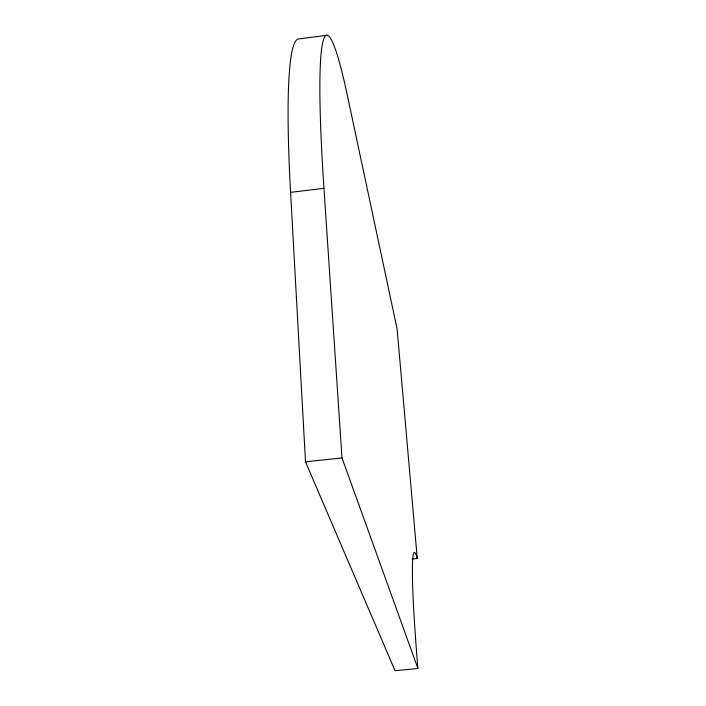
<?xml version="1.0" encoding="UTF-8"?>
<svg xmlns="http://www.w3.org/2000/svg" width="706" height="706" viewBox="0 0 706 706"><rect width="100%" height="100%" fill="white"/><g stroke="black" fill="none" stroke-linecap="round" stroke-linejoin="round"><path stroke-width="1.06" d="M327.019 35.3L298.859 38.927A317.365 29.343 83.6 0 0 290.581 192.35L305.504 461.83L395.051 670.7L417.926 668.52A153.899 8.048 84.4 0 1 417.272 558.49L397.116 329.005L347.449 95.857A317.824 23.236 83.6 0 0 323.957 188.317L341.995 457.938L417.926 668.52M290.581 192.35L323.957 188.317M305.504 461.83L341.995 457.938M412.048 559.02L417.272 558.49"/></g></svg>
